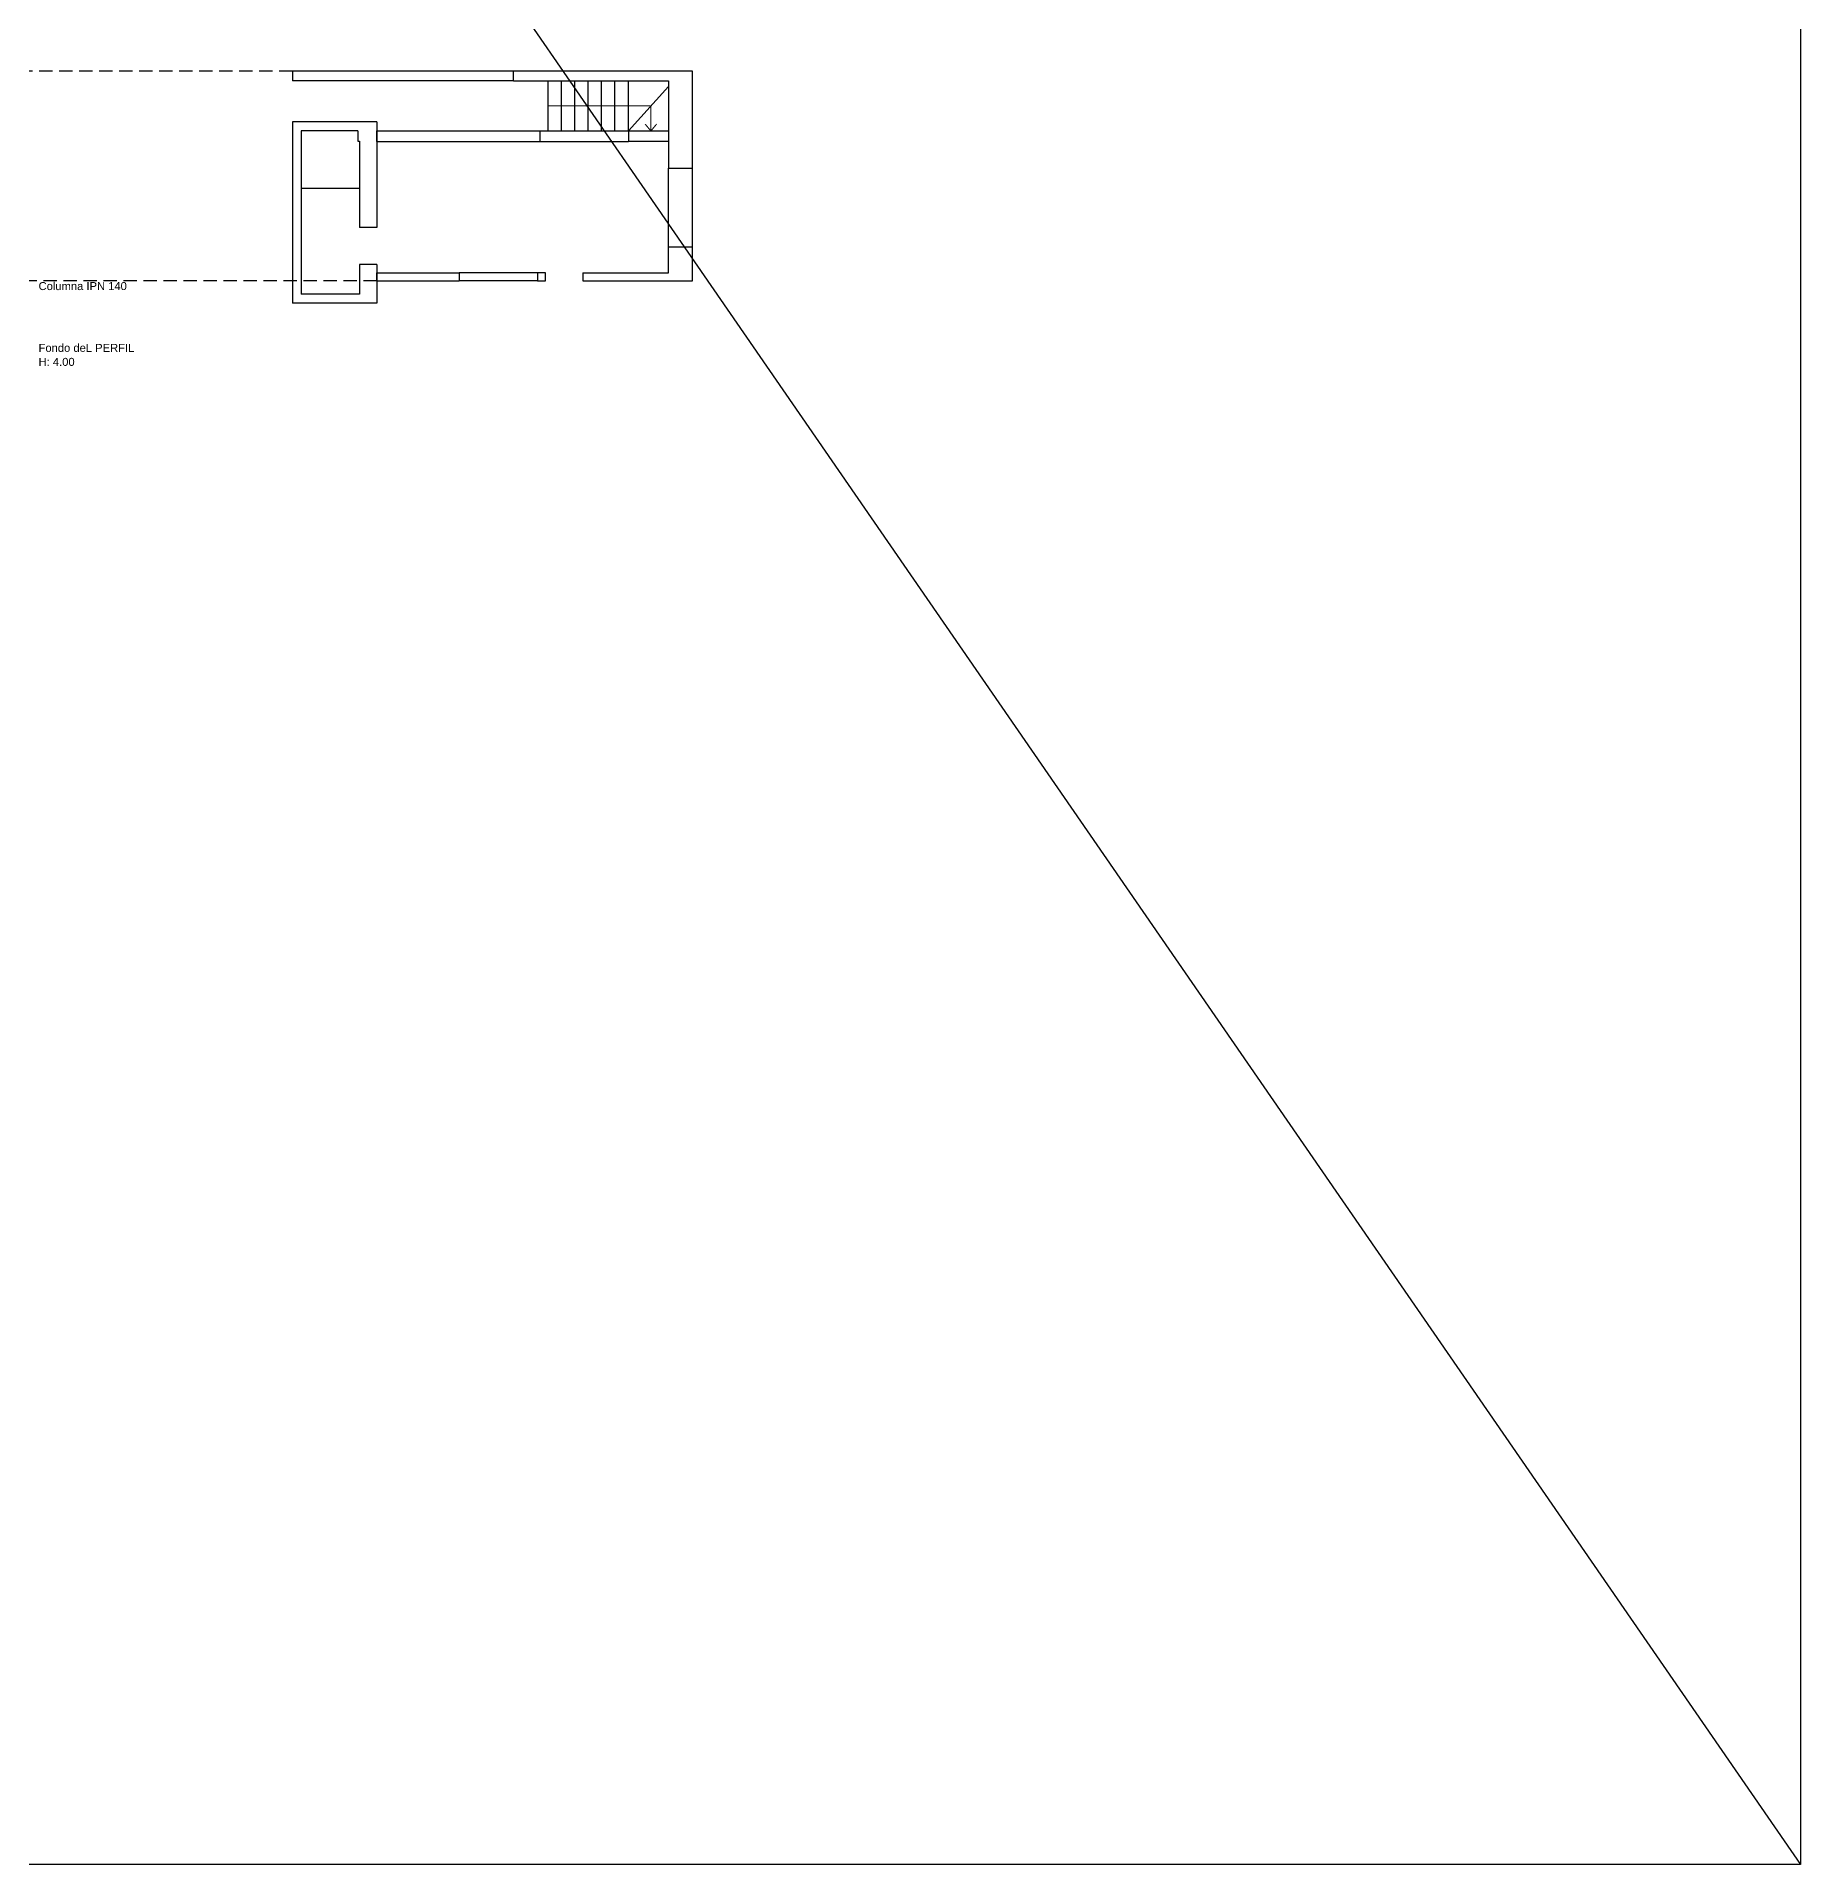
# Model space of a CAD drawing. Header units: millimetres. Extents: x 58411 to 366943, y -302717 to -95300.
# Drawn here: x 121890 to 154942, y -247111 to -212855 of the extents above; entities that cross this region are included whole.
import ezdxf

# ---------------------------------------------------------------- set-up
doc = ezdxf.new("R2010")
doc.units = ezdxf.units.MM
doc.header["$LTSCALE"] = 1000
doc.linetypes.add('HIDDEN', pattern=[0.375, 0.25, -0.125])
for name, color, linetype in [('A-Des-Rel', 6, 'Continuous'), ('A-Mur-Nuevo', 5, 'Continuous'), ('A-Muros', 3, 'Continuous'), ('A-Murvis', 1, 'Continuous'), ('TXT-ESTRUCTURA', 1, 'Continuous')]:
    doc.layers.add(name, color=color, linetype=linetype)
doc.styles.add('SW-100', font='swiss.ttf', dxfattribs={"height": 200})

msp = doc.modelspace()

# ---------------------------------------------------------------- linework, layer by layer
at = {"layer": 'A-Des-Rel', "ltscale": 500}
msp.add_lwpolyline([(58411.394, -107213.581), (154941.668, -107213.581), (154941.668, -247111.305), (58411.394, -247111.305)], close=True, dxfattribs=at)
at = {"layer": 'A-Mur-Nuevo', "ltscale": 500}
msp.add_lwpolyline([(58411.394, -107213.581), (154941.668, -247111.305)], dxfattribs=at)
at = {"layer": 'A-Muros'}
for p, q in [((126688.612, -214824.619), (126688.612, -214974.619)), ((126688.612, -216914.619), (126688.612, -216914.619)), ((126688.612, -216914.619), (126688.612, -217064.619)), ((126688.612, -217064.619), (126688.612, -217064.619))]:
    msp.add_line(p, q, dxfattribs=at)
for points in [[(126688.612, -213505.275), (126688.612, -213684.619)], [(127061.525, -213505.275), (126688.612, -213505.275)], [(130828.612, -213684.619), (126688.612, -213684.619)], [(127061.525, -213505.275), (127061.525, -213504.619)], [(130828.612, -213504.619), (127061.525, -213504.619)], [(130828.612, -213684.619), (133728.612, -213684.619), (133728.612, -215324.619), (134178.612, -215324.619), (134178.612, -213504.619), (130828.612, -213504.619)], [(130828.612, -213684.619), (130828.612, -213504.619)], [(126688.612, -214454.619), (126688.612, -214824.619)], [(128268.612, -214454.619), (126688.612, -214454.619)], [(126848.612, -214624.619), (126848.612, -217684.619)], [(127908.612, -214624.619), (126848.612, -214624.619)], [(127908.612, -214624.619), (127908.612, -214814.619), (127938.612, -214814.619)], [(128268.612, -214454.619), (128268.612, -216434.619)], [(128268.612, -214624.619), (131328.612, -214624.619)], [(128268.612, -214824.619), (128268.612, -214624.619)], [(131328.612, -214824.619), (131328.612, -214624.619)], [(131328.612, -214824.619), (131328.612, -214624.619)], [(131328.612, -214624.619), (132978.612, -214624.619)], [(132978.612, -214624.619), (132978.612, -214824.619)], [(126688.612, -214824.619), (126688.612, -214824.619)], [(126688.612, -214974.619), (126688.612, -214974.619)], [(126688.612, -214974.619), (126688.612, -216914.619)], [(127938.612, -214814.619), (127938.612, -216434.619)], [(128268.612, -214824.619), (131328.612, -214824.619)], [(129168.612, -214824.619), (129168.612, -214824.619)], [(131328.612, -214824.619), (132978.612, -214824.619)], [(128268.612, -216434.619), (127938.612, -216434.619)], [(133728.612, -217284.619), (133728.612, -216794.619)], [(133728.612, -216794.619), (134178.612, -216794.619)], [(134178.612, -217434.619), (134178.612, -216794.619)], [(126688.612, -217064.619), (126688.612, -217854.619)], [(127938.612, -217124.619), (127938.612, -217684.619)], [(128268.612, -217124.619), (127938.612, -217124.619)], [(128268.612, -217124.619), (128268.612, -217854.619)], [(128268.612, -217284.619), (129808.612, -217284.619)], [(128268.612, -217434.619), (128268.612, -217284.619)], [(128268.612, -217434.619), (129808.612, -217434.619)], [(129808.612, -217284.619), (129808.612, -217434.619)], [(132128.612, -217284.619), (133728.612, -217284.619)], [(132128.612, -217284.619), (132128.612, -217434.619)], [(132128.612, -217434.619), (134178.612, -217434.619)], [(128268.612, -217854.619), (126688.612, -217854.619)], [(127938.612, -217684.619), (126848.612, -217684.619)]]:
    msp.add_lwpolyline(points, dxfattribs=at)
at = {"layer": 'A-Murvis', "color": 24, "linetype": 'HIDDEN'}
for points in [[(126688.612, -213505.275), (121036.628, -213505.275)], [(128268.612, -217434.619), (121036.628, -217434.619)]]:
    msp.add_lwpolyline(points, dxfattribs=at)
at = {"layer": 'A-Murvis'}
for points in [[(131478.612, -214624.619), (131478.612, -213684.619)], [(131728.612, -214624.619), (131728.612, -213684.619)], [(131978.612, -214624.619), (131978.612, -213684.619)], [(132228.612, -214624.619), (132228.612, -213684.619)], [(132478.612, -214624.619), (132478.612, -213684.619)], [(132728.612, -214624.619), (132728.612, -213684.619)], [(132978.612, -214624.619), (132978.612, -213684.619)], [(132978.612, -214624.619), (133728.612, -213790.582)], [(132978.612, -214624.619), (133728.612, -214624.619)], [(133728.612, -214824.619), (132978.612, -214824.619)], [(133728.612, -216794.619), (133728.612, -215324.619)], [(134178.612, -216794.619), (134178.612, -215324.619)], [(127938.612, -215704.619), (126848.612, -215704.619)], [(131278.612, -217284.619), (129808.612, -217284.619)], [(131278.612, -217434.619), (129808.612, -217434.619)]]:
    msp.add_lwpolyline(points, dxfattribs=at)
at = {"layer": 'A-Murvis', "color": 2, "const_width": 20}
for points in [[(131478.612, -214154.619), (133401.255, -214154.619), (133401.255, -214624.619)], [(133507.703, -214496.983), (133401.255, -214624.619), (133294.807, -214496.983)]]:
    msp.add_lwpolyline(points, dxfattribs=at)
at = {"layer": 'A-Murvis', "color": 2}
msp.add_lwpolyline([(131428.612, -217284.619), (131278.612, -217284.619), (131278.612, -217434.619), (131428.612, -217434.619)], close=True, dxfattribs=at)

# ---------------------------------------------------------------- texts
at = {"layer": 'TXT-ESTRUCTURA', "style": 'SW-100'}
for s, p in [('Columna IPN 140', (121927.523, -217606.445)), ('Fondo deL PERFIL', (121927.523, -218764.671)), ('H: 4.00', (121927.523, -219026.896))]:
    msp.add_text(s, height=150, dxfattribs=at).set_placement(p)

doc.saveas('drawing.dxf')
